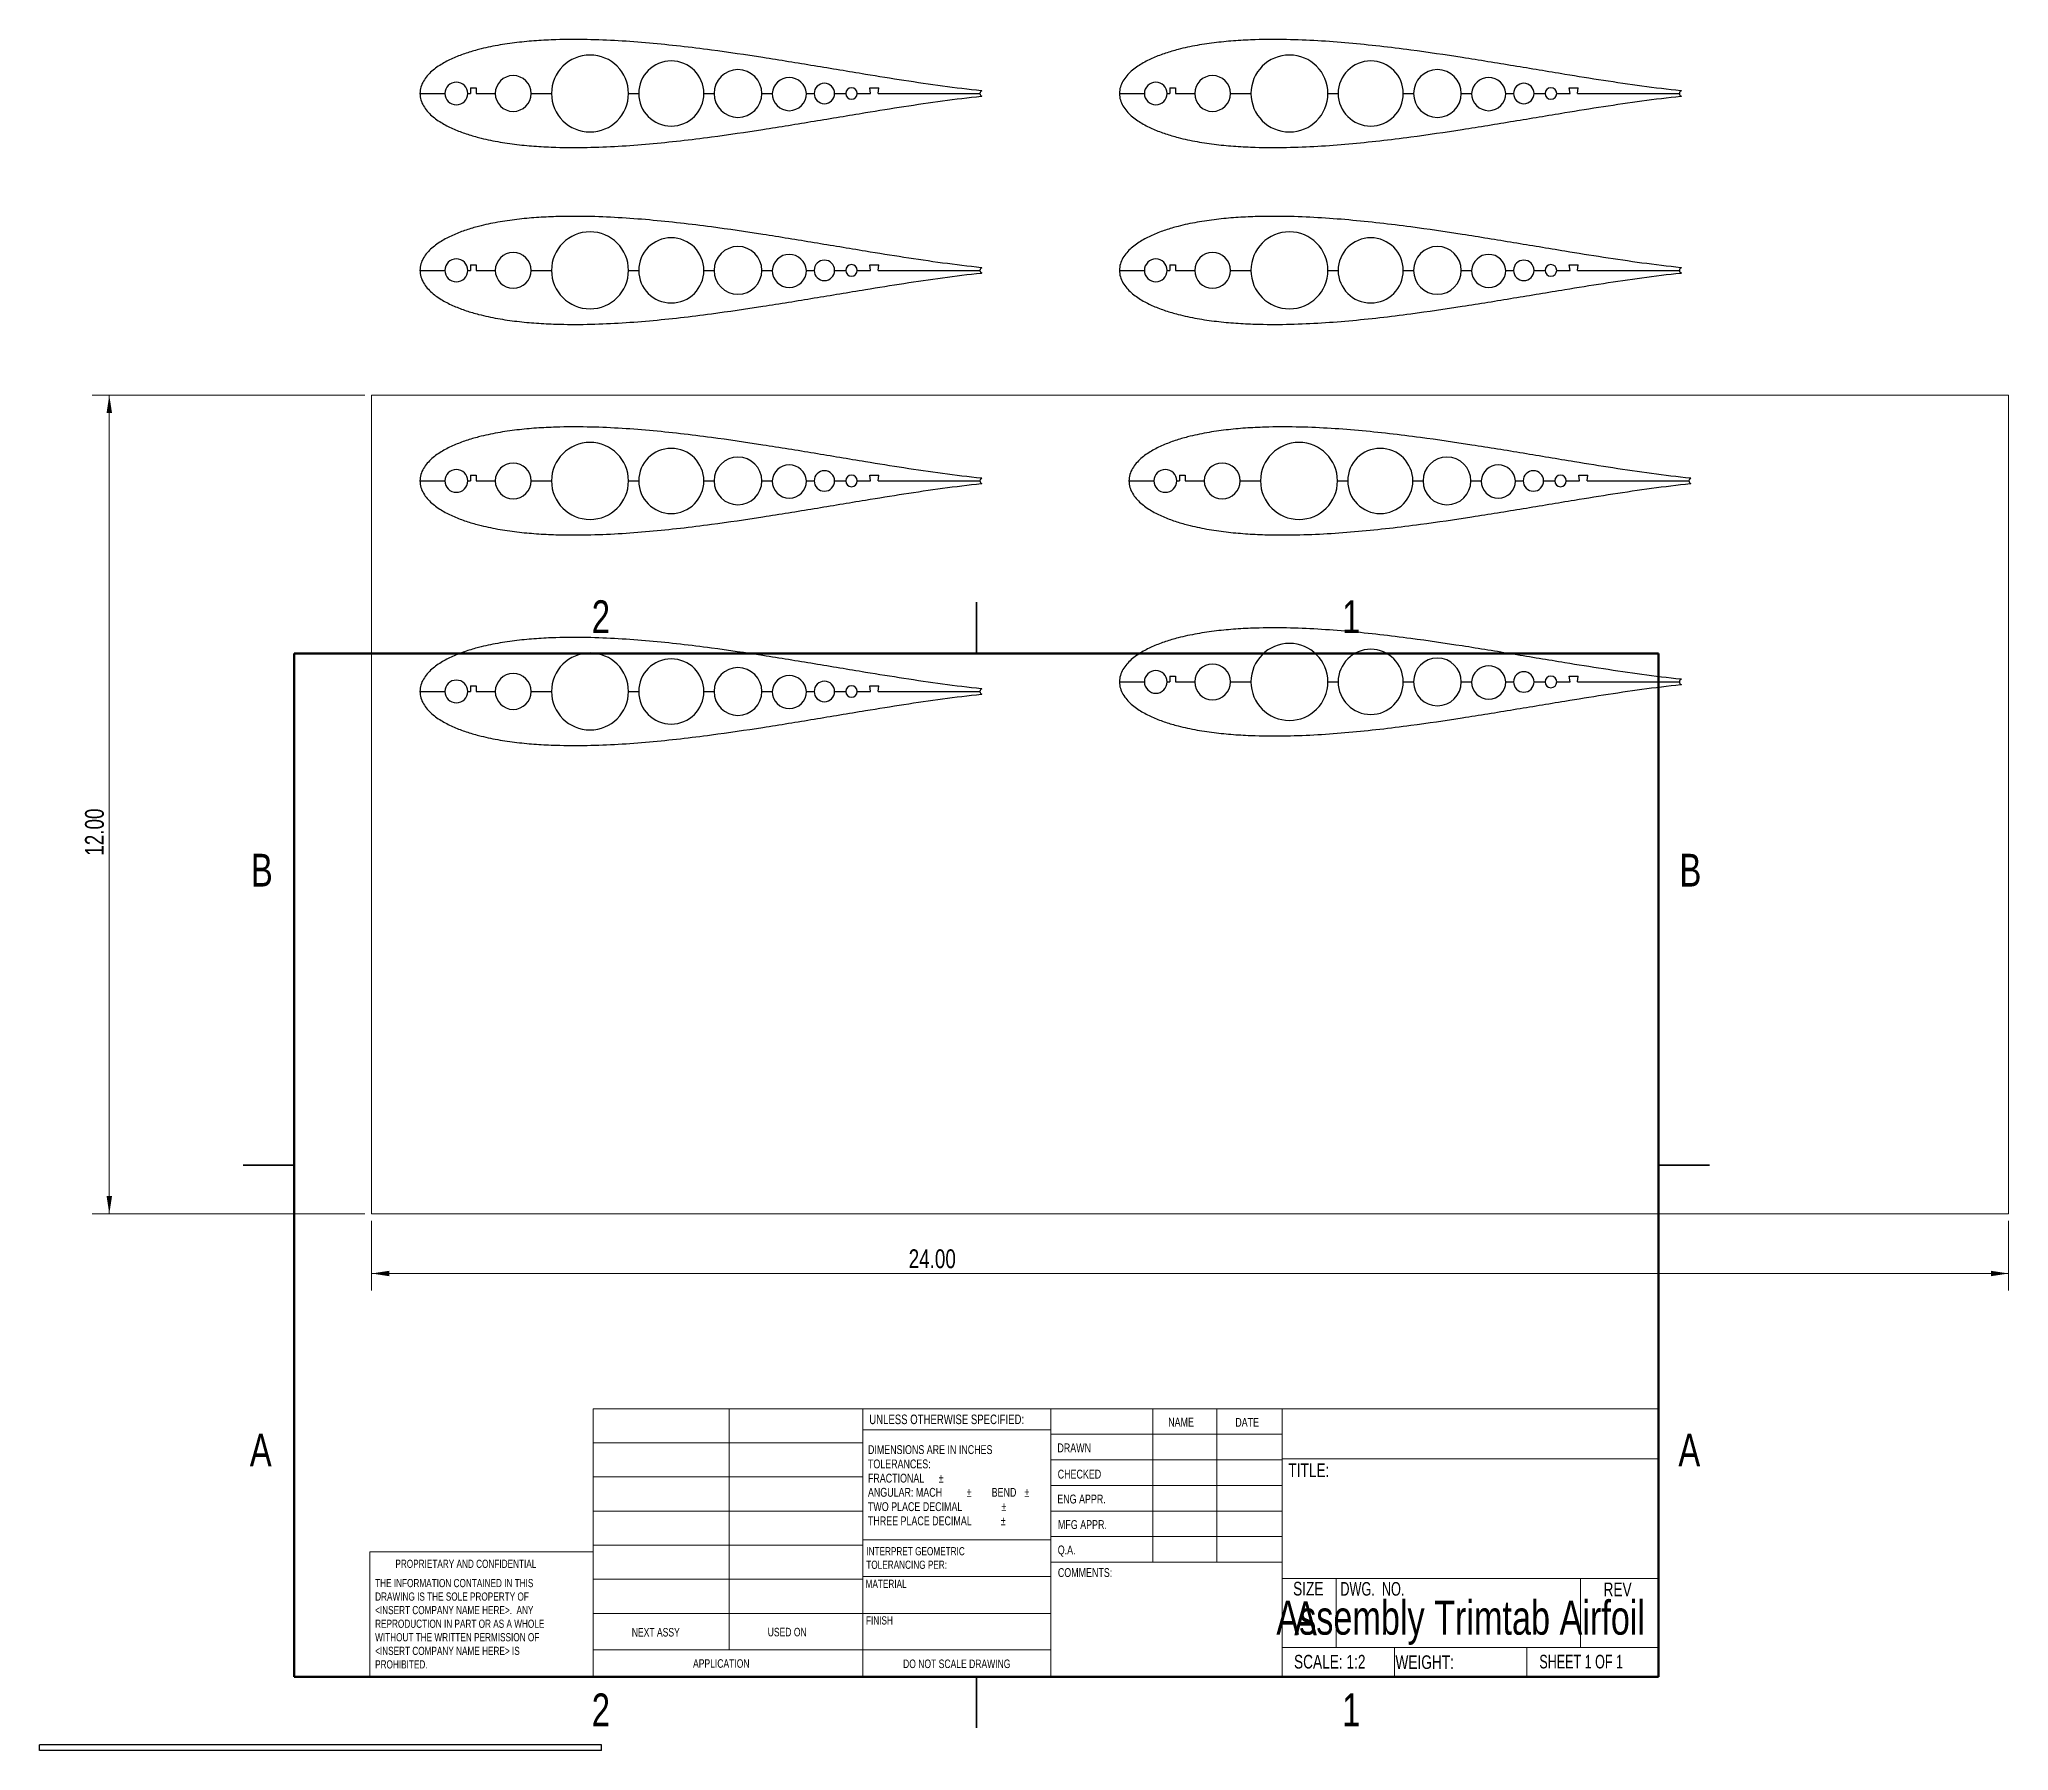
# Model space of a CAD drawing. Header units: inches. Extents: x -1.4 to 13.1, y 0 to 12.5.
import ezdxf

# ---------------------------------------------------------------- set-up
doc = ezdxf.new("R2010")
doc.units = ezdxf.units.IN
doc.header["$MEASUREMENT"] = 0
doc.styles.add('SLDTEXTSTYLE0', font='TXT', dxfattribs={"width": 0.75})
doc.styles.add('SLDTEXTSTYLE1', font='TXT', dxfattribs={"width": 0.6875})
doc.styles.add('SLDTEXTSTYLE2', font='TXT', dxfattribs={"width": 0.694444})
doc.dimstyles.new('SLDDIMSTYLE0', dxfattribs={"dimtxt": 0.137795, "dimasz": 0.13, "dimexe": 0, "dimexo": 0.0625, "dimgap": 0.034449, "dimtad": 1, "dimlfac": 2, "dimrnd": 1e-09, "dimzin": 4, "dimdsep": 46, "dimtxsty": 'SLDTEXTSTYLE0', "dimsah": 1, "dimcen": 0.09, "dimadec": 0, "dimazin": 1, "dimtfac": 1, "dimtofl": 0, "dimtmove": 0, "dimatfit": 3, "dimfxl": 1, "dimfrac": 2, "dimtolj": 1, "dimtzin": 12, "dimarcsym": 0})

# ---------------------------------------------------------------- blocks, each defined once
blk = doc.blocks.new('_D')
at = {"color": 7, "linetype": 'Continuous', "lineweight": 18}
for p, q in [((1.067, 3.842), (1.067, 3.33)), ((13.067, 3.842), (13.067, 3.33)), ((1.067, 3.455), (13.067, 3.455))]:
    blk.add_line(p, q, dxfattribs=at)
for points in [[(1.067, 3.455), (1.197, 3.435), (1.197, 3.475)], [(13.067, 3.455), (12.937, 3.475), (12.937, 3.435)]]:
    blk.add_solid(points, dxfattribs=at)
at = {"color": 7, "linetype": 'Continuous', "lineweight": 18, "insert": (5.004, 3.632), "char_height": 0.1378, "attachment_point": 1, "style": 'SLDTEXTSTYLE0'}
blk.add_mtext('24.00', dxfattribs=at)
blk = doc.blocks.new('_D_1')
at = {"color": 7, "linetype": 'Continuous', "lineweight": 18}
for p, q in [((1.017, 9.892), (-0.981, 9.892)), ((-0.856, 9.892), (-0.856, 3.892)), ((1.017, 3.892), (-0.981, 3.892))]:
    blk.add_line(p, q, dxfattribs=at)
for points in [[(-0.856, 9.892), (-0.876, 9.762), (-0.836, 9.762)], [(-0.856, 3.892), (-0.836, 4.022), (-0.876, 4.022)]]:
    blk.add_solid(points, dxfattribs=at)
at = {"color": 7, "linetype": 'Continuous', "lineweight": 18, "insert": (-1.034, 6.517), "char_height": 0.1378, "attachment_point": 1, "rotation": 90, "style": 'SLDTEXTSTYLE0'}
blk.add_mtext('12.00', dxfattribs=at)
blk = doc.blocks.new('SW_NOTE_0')
at = {"color": 0, "linetype": 'Continuous', "lineweight": 0, "char_height": 0.06, "attachment_point": 1, "style": 'SLDTEXTSTYLE0'}
for s, insert in [('INTERPRET GEOMETRIC', (0, 0.077)), ('TOLERANCING PER:', (0, -0.022))]:
    blk.add_mtext(s, dxfattribs=dict(at, insert=insert))
blk = doc.blocks.new('SW_NOTE_1')
at = {"color": 0, "linetype": 'Continuous', "lineweight": 0, "char_height": 0.065, "attachment_point": 1, "style": 'SLDTEXTSTYLE0'}
for s, insert in [('DIMENSIONS ARE IN INCHES', (0, 0.084)), ('TOLERANCES:', (0, -0.021)), ('FRACTIONAL', (0, -0.125)), ('%%p', (0.518, -0.125)), ('ANGULAR: MACH', (0, -0.229)), ('%%p', (0.723, -0.229)), ('BEND', (0.907, -0.229)), ('%%p', (1.148, -0.229)), ('TWO PLACE DECIMAL', (0, -0.334)), ('%%p', (0.979, -0.334)), ('THREE PLACE DECIMAL', (0, -0.438)), ('%%p', (0.974, -0.438))]:
    blk.add_mtext(s, dxfattribs=dict(at, insert=insert))
blk = doc.blocks.new('SW_NOTE_2')
at = {"color": 0, "linetype": 'Continuous', "lineweight": 0, "char_height": 0.06, "attachment_point": 1, "style": 'SLDTEXTSTYLE0'}
for s, insert in [('THE INFORMATION CONTAINED IN THIS', (0, 0.077)), ('<INSERT COMPANY NAME HERE>.  ANY', (0, -0.121)), ('DRAWING IS THE SOLE PROPERTY OF', (0, -0.022)), ('REPRODUCTION IN PART OR AS A WHOLE', (0, -0.221)), ('WITHOUT THE WRITTEN PERMISSION OF', (0, -0.32)), ('<INSERT COMPANY NAME HERE> IS', (0, -0.42)), ('PROHIBITED.', (0, -0.519))]:
    blk.add_mtext(s, dxfattribs=dict(at, insert=insert))

msp = doc.modelspace()

# ---------------------------------------------------------------- linework, layer by layer
at = {"color": 7, "linetype": 'Continuous', "lineweight": 25}
for p, q in [((1.7922, 12.1449), (1.7922, 12.1032)), ((1.7922, 12.1449), (1.8338, 12.1449)), ((1.8338, 12.1449), (1.8338, 12.1032)), ((4.725, 12.1032), (4.7188, 12.1449)), ((4.7188, 12.1449), (4.7854, 12.1449)), ((4.7792, 12.1032), (4.7854, 12.1449)), ((6.9195, 12.1449), (6.9195, 12.1032)), ((6.9195, 12.1449), (6.9612, 12.1449)), ((6.9612, 12.1449), (6.9612, 12.1032)), ((9.8524, 12.1032), (9.8461, 12.1449)), ((9.8461, 12.1449), (9.9128, 12.1449)), ((9.9065, 12.1032), (9.9128, 12.1449)), ((1.4213, 12.1032), (1.6047, 12.1032)), ((1.7713, 12.1032), (1.7922, 12.1032)), ((1.8338, 12.1032), (1.9734, 12.1032)), ((2.2359, 12.1032), (2.3859, 12.1032)), ((2.95, 12.1032), (3.025, 12.1032)), ((3.5027, 12.1032), (3.5777, 12.1032)), ((3.9278, 12.1032), (4.0028, 12.1032)), ((3.9278, 12.1032), (4.0031, 12.1032)), ((4.2541, 12.1032), (4.3111, 12.1032)), ((4.2544, 12.1032), (4.3111, 12.1032)), ((4.4611, 12.1032), (4.5421, 12.1032)), ((4.6271, 12.1032), (4.725, 12.1032)), ((4.7792, 12.1032), (5.5268, 12.1032)), ((6.5487, 12.1032), (6.732, 12.1032)), ((6.8987, 12.1032), (6.9195, 12.1032)), ((6.9612, 12.1032), (7.1008, 12.1032)), ((7.3633, 12.1032), (7.5133, 12.1032)), ((8.0774, 12.1032), (8.1524, 12.1032)), ((8.6301, 12.1032), (8.7051, 12.1032)), ((9.0551, 12.1032), (9.1301, 12.1032)), ((9.0551, 12.1032), (9.1304, 12.1032)), ((9.3815, 12.1032), (9.4384, 12.1032)), ((9.3818, 12.1032), (9.4384, 12.1032)), ((9.5884, 12.1032), (9.6695, 12.1032)), ((9.7545, 12.1032), (9.8524, 12.1032)), ((9.9065, 12.1032), (10.6542, 12.1032)), ((1.7922, 10.8486), (1.7922, 10.807)), ((1.7922, 10.8486), (1.8338, 10.8486)), ((1.8338, 10.8486), (1.8338, 10.807)), ((4.725, 10.807), (4.7188, 10.8486)), ((4.7188, 10.8486), (4.7854, 10.8486)), ((4.7792, 10.807), (4.7854, 10.8486)), ((6.9195, 10.8486), (6.9195, 10.807)), ((6.9195, 10.8486), (6.9612, 10.8486)), ((6.9612, 10.8486), (6.9612, 10.807)), ((9.8524, 10.807), (9.8461, 10.8486)), ((9.8461, 10.8486), (9.9128, 10.8486)), ((9.9065, 10.807), (9.9128, 10.8486)), ((1.4213, 10.807), (1.6047, 10.807)), ((1.7713, 10.807), (1.7922, 10.807)), ((1.8338, 10.807), (1.9734, 10.807)), ((2.2359, 10.807), (2.3859, 10.807)), ((2.95, 10.807), (3.025, 10.807)), ((3.5027, 10.807), (3.5777, 10.807)), ((3.9278, 10.807), (4.0028, 10.807)), ((3.9278, 10.807), (4.0031, 10.807)), ((4.2541, 10.807), (4.3111, 10.807)), ((4.2544, 10.807), (4.3111, 10.807)), ((4.4611, 10.807), (4.5421, 10.807)), ((4.6271, 10.807), (4.725, 10.807)), ((4.7792, 10.807), (5.5268, 10.807)), ((6.5487, 10.807), (6.732, 10.807)), ((6.8987, 10.807), (6.9195, 10.807)), ((6.9612, 10.807), (7.1008, 10.807)), ((7.3633, 10.807), (7.5133, 10.807)), ((8.0774, 10.807), (8.1524, 10.807)), ((8.6301, 10.807), (8.7051, 10.807)), ((9.0551, 10.807), (9.1301, 10.807)), ((9.0551, 10.807), (9.1304, 10.807)), ((9.3815, 10.807), (9.4384, 10.807)), ((9.3818, 10.807), (9.4384, 10.807)), ((9.5884, 10.807), (9.6695, 10.807)), ((9.7545, 10.807), (9.8524, 10.807)), ((9.9065, 10.807), (10.6542, 10.807)), ((1.4213, 9.2638), (1.6047, 9.2638)), ((1.7713, 9.2638), (1.7922, 9.2638)), ((1.7922, 9.3055), (1.7922, 9.2638)), ((1.7922, 9.3055), (1.8338, 9.3055)), ((1.8338, 9.3055), (1.8338, 9.2638)), ((1.8338, 9.2638), (1.9734, 9.2638)), ((2.2359, 9.2638), (2.3859, 9.2638)), ((2.95, 9.2638), (3.025, 9.2638)), ((3.5027, 9.2638), (3.5777, 9.2638)), ((3.9278, 9.2638), (4.0028, 9.2638)), ((3.9278, 9.2638), (4.0031, 9.2638)), ((4.2541, 9.2638), (4.3111, 9.2638)), ((4.2544, 9.2638), (4.3111, 9.2638)), ((4.4611, 9.2638), (4.5421, 9.2638)), ((4.6271, 9.2638), (4.725, 9.2638)), ((4.725, 9.2638), (4.7188, 9.3055)), ((4.7188, 9.3055), (4.7854, 9.3055)), ((4.7792, 9.2638), (4.7854, 9.3055)), ((4.7792, 9.2638), (5.5268, 9.2638)), ((6.6188, 9.2638), (6.8022, 9.2638)), ((6.9688, 9.2638), (6.9897, 9.2638)), ((6.9897, 9.3055), (6.9897, 9.2638)), ((6.9897, 9.3055), (7.0313, 9.3055)), ((7.0313, 9.3055), (7.0313, 9.2638)), ((7.0313, 9.2638), (7.1709, 9.2638)), ((7.4334, 9.2638), (7.5834, 9.2638)), ((8.1475, 9.2638), (8.2225, 9.2638)), ((8.7002, 9.2638), (8.7752, 9.2638)), ((9.1253, 9.2638), (9.2003, 9.2638)), ((9.1253, 9.2638), (9.2006, 9.2638)), ((9.4516, 9.2638), (9.5086, 9.2638)), ((9.4519, 9.2638), (9.5086, 9.2638)), ((9.6586, 9.2638), (9.7396, 9.2638)), ((9.8246, 9.2638), (9.9225, 9.2638)), ((9.9225, 9.2638), (9.9163, 9.3055)), ((9.9163, 9.3055), (9.9829, 9.3055)), ((9.9767, 9.2638), (9.9829, 9.3055)), ((9.9767, 9.2638), (10.7243, 9.2638)), ((5.5, 8.375), (5.5, 8)), ((5.5, 8), (5.5, 8.375)), ((6.9195, 7.8325), (6.9195, 7.7908)), ((6.9195, 7.8325), (6.9612, 7.8325)), ((6.9612, 7.8325), (6.9612, 7.7908)), ((9.8524, 7.7908), (9.8461, 7.8325)), ((9.8461, 7.8325), (9.9128, 7.8325)), ((9.9065, 7.7908), (9.9128, 7.8325)), ((1.4213, 7.7207), (1.6047, 7.7207)), ((1.7713, 7.7207), (1.7922, 7.7207)), ((1.7922, 7.7624), (1.7922, 7.7207)), ((1.7922, 7.7624), (1.8338, 7.7624)), ((1.8338, 7.7624), (1.8338, 7.7207)), ((1.8338, 7.7207), (1.9734, 7.7207)), ((2.2359, 7.7207), (2.3859, 7.7207)), ((2.95, 7.7207), (3.025, 7.7207)), ((3.5027, 7.7207), (3.5777, 7.7207)), ((3.9278, 7.7207), (4.0028, 7.7207)), ((3.9278, 7.7207), (4.0031, 7.7207)), ((4.2541, 7.7207), (4.3111, 7.7207)), ((4.2544, 7.7207), (4.3111, 7.7207)), ((4.4611, 7.7207), (4.5421, 7.7207)), ((4.6271, 7.7207), (4.725, 7.7207)), ((4.725, 7.7207), (4.7188, 7.7624)), ((4.7188, 7.7624), (4.7854, 7.7624)), ((4.7792, 7.7207), (4.7854, 7.7624)), ((4.7792, 7.7207), (5.5268, 7.7207)), ((6.5487, 7.7908), (6.732, 7.7908)), ((6.8987, 7.7908), (6.9195, 7.7908)), ((6.9612, 7.7908), (7.1008, 7.7908)), ((7.3633, 7.7908), (7.5133, 7.7908)), ((8.0774, 7.7908), (8.1524, 7.7908)), ((8.6301, 7.7908), (8.7051, 7.7908)), ((9.0551, 7.7908), (9.1301, 7.7908)), ((9.0551, 7.7908), (9.1304, 7.7908)), ((9.3815, 7.7908), (9.4384, 7.7908)), ((9.3818, 7.7908), (9.4384, 7.7908)), ((9.5884, 7.7908), (9.6695, 7.7908)), ((9.7545, 7.7908), (9.8524, 7.7908)), ((9.9065, 7.7908), (10.6542, 7.7908)), ((0.125, 4.25), (0.5, 4.25)), ((0.5, 4.25), (0.125, 4.25)), ((10.875, 4.25), (10.5, 4.25)), ((10.5, 4.25), (10.875, 4.25)), ((5.5, 0.125), (5.5, 0.5)), ((5.5, 0.5), (5.5, 0.125)), ((-1.3685, -0.0417), (-1.3685, 0)), ((-1.3685, -0.0417), (-1.3685, 0)), ((2.7516, -0.0417), (2.7516, 0)), ((2.7516, -0.0417), (2.7516, 0))]:
    msp.add_line(p, q, dxfattribs=at)
at = {"color": 7, "linetype": 'Continuous', "lineweight": 18}
for p, q in [((1.0673, 9.8917), (13.0673, 9.8917)), ((1.0673, 9.8917), (1.0673, 3.8917)), ((13.0673, 9.8917), (13.0673, 3.8917)), ((1.0673, 3.8917), (13.0673, 3.8917)), ((2.6911, 2.4643), (10.5, 2.4643)), ((2.6911, 0.5), (2.6911, 2.4643)), ((3.6891, 2.4643), (3.6891, 0.6963)), ((4.6683, 0.5), (4.6683, 2.4643)), ((6.0452, 2.4643), (6.0452, 0.5)), ((6.7937, 2.4643), (6.7937, 1.3393)), ((7.2622, 2.4643), (7.2622, 1.3393)), ((7.7413, 2.4643), (7.7413, 0.5)), ((6.0452, 2.31), (4.6683, 2.31)), ((2.6911, 2.2143), (4.6683, 2.2143)), ((6.0452, 2.2768), (7.7413, 2.2768)), ((6.0452, 2.0893), (7.7413, 2.0893)), ((7.7413, 2.0972), (10.5, 2.0972)), ((2.6911, 1.9643), (4.6683, 1.9643)), ((6.0452, 1.9018), (7.7413, 1.9018)), ((2.6911, 1.7143), (4.6683, 1.7143)), ((7.7413, 1.7143), (6.0452, 1.7143)), ((2.6911, 1.4643), (4.6683, 1.4643)), ((4.6683, 1.5037), (6.0497, 1.5037)), ((7.7413, 1.5268), (6.0452, 1.5268)), ((1.0539, 0.5), (1.0539, 1.4143)), ((2.6911, 1.4143), (1.0539, 1.4143)), ((7.7413, 1.3393), (6.0497, 1.3393)), ((2.6911, 1.2143), (4.6683, 1.2143)), ((4.6683, 1.2337), (6.0497, 1.2337)), ((7.7413, 1.2199), (10.5, 1.2199)), ((8.1368, 1.2199), (8.1368, 0.7129)), ((9.9281, 1.2199), (9.9281, 0.7129)), ((2.6911, 0.9643), (4.6683, 0.9643)), ((4.6683, 0.9637), (6.0452, 0.9637)), ((2.6911, 0.6963), (6.0452, 0.6963)), ((7.7413, 0.7129), (10.5, 0.7129)), ((8.5644, 0.7129), (8.5644, 0.5)), ((9.5363, 0.7129), (9.5363, 0.5))]:
    msp.add_line(p, q, dxfattribs=at)
at = {"color": 7, "linetype": 'Continuous', "lineweight": 50}
for p, q in [((0.5, 0.5), (0.5, 8)), ((0.5, 8), (10.5, 8)), ((10.5, 8), (10.5, 0.5)), ((10.5, 0.5), (0.5, 0.5))]:
    msp.add_line(p, q, dxfattribs=at)
at = {"color": 7, "linetype": 'Continuous', "lineweight": 25}
for centre, radius, start, end in [((2.668, 12.1032), 0.2821, 0, 180), ((3.2639, 12.1032), 0.2388, 0, 180), ((3.7527, 12.1032), 0.175, 0, 180), ((7.7953, 12.1032), 0.2821, 0, 180), ((8.3912, 12.1032), 0.2388, 0, 180), ((8.8801, 12.1032), 0.175, 0, 180), ((1.688, 12.1032), 0.0833, 0, 180), ((2.1047, 12.1032), 0.1312, 0, 180), ((4.1286, 12.0941), 0.1258, 4.1256, 175.8744), ((4.3861, 12.1032), 0.075, 0, 180), ((4.5846, 12.1032), 0.0425, 360, 180), ((6.8154, 12.1032), 0.0833, 0, 180), ((7.232, 12.1032), 0.1312, 0, 180), ((9.256, 12.0941), 0.1258, 4.1256, 175.8744), ((9.5134, 12.1032), 0.075, 0, 180), ((9.712, 12.1032), 0.0425, 360, 180), ((1.688, 12.1032), 0.0833, 180, 0), ((2.1047, 12.1032), 0.1312, 180, 0), ((2.668, 12.1032), 0.2821, 180, 0), ((3.2639, 12.1032), 0.2388, 180, 0), ((3.7527, 12.1032), 0.175, 180, 0), ((4.1286, 12.1032), 0.1258, 180, 0), ((4.3861, 12.1032), 0.075, 180, 0), ((4.5846, 12.1032), 0.0425, 180, 0), ((5.5468, 12.1032), 0.02, 105.68546, 180), ((5.5468, 12.1032), 0.02, 180, 254.31454), ((6.8154, 12.1032), 0.0833, 180, 0), ((7.232, 12.1032), 0.1312, 180, 0), ((7.7953, 12.1032), 0.2821, 180, 0), ((8.3912, 12.1032), 0.2388, 180, 0), ((8.8801, 12.1032), 0.175, 180, 0), ((9.256, 12.1032), 0.1258, 180, 0), ((9.5134, 12.1032), 0.075, 180, 0), ((9.712, 12.1032), 0.0425, 180, 0), ((10.6742, 12.1032), 0.02, 105.68546, 180), ((10.6742, 12.1032), 0.02, 180, 254.31454), ((2.668, 10.807), 0.2821, 0, 180), ((3.2639, 10.807), 0.2388, 0, 180), ((3.7527, 10.807), 0.175, 0, 180), ((7.7953, 10.807), 0.2821, 0, 180), ((8.3912, 10.807), 0.2388, 0, 180), ((8.8801, 10.807), 0.175, 0, 180), ((1.688, 10.807), 0.0833, 0, 180), ((2.1047, 10.807), 0.1312, 0, 180), ((4.1286, 10.7979), 0.1258, 4.1256, 175.8744), ((4.3861, 10.807), 0.075, 0, 180), ((4.5846, 10.807), 0.0425, 360, 180), ((6.8154, 10.807), 0.0833, 0, 180), ((7.232, 10.807), 0.1312, 0, 180), ((9.256, 10.7979), 0.1258, 4.1256, 175.8744), ((9.5134, 10.807), 0.075, 0, 180), ((9.712, 10.807), 0.0425, 360, 180), ((1.688, 10.807), 0.0833, 180, 0), ((2.1047, 10.807), 0.1312, 180, 0), ((2.668, 10.807), 0.2821, 180, 0), ((3.2639, 10.807), 0.2388, 180, 0), ((3.7527, 10.807), 0.175, 180, 0), ((4.1286, 10.807), 0.1258, 180, 0), ((4.3861, 10.807), 0.075, 180, 0), ((4.5846, 10.807), 0.0425, 180, 0), ((5.5468, 10.807), 0.02, 105.68546, 180), ((5.5468, 10.807), 0.02, 180, 254.31454), ((6.8154, 10.807), 0.0833, 180, 0), ((7.232, 10.807), 0.1312, 180, 0), ((7.7953, 10.807), 0.2821, 180, 0), ((8.3912, 10.807), 0.2388, 180, 0), ((8.8801, 10.807), 0.175, 180, 0), ((9.256, 10.807), 0.1258, 180, 0), ((9.5134, 10.807), 0.075, 180, 0), ((9.712, 10.807), 0.0425, 180, 0), ((10.6742, 10.807), 0.02, 105.68546, 180), ((10.6742, 10.807), 0.02, 180, 254.31454), ((2.668, 9.2638), 0.2821, 0, 180), ((7.8655, 9.2638), 0.2821, 0, 180), ((2.1047, 9.2638), 0.1312, 0, 180), ((3.2639, 9.2638), 0.2388, 0, 180), ((3.7527, 9.2638), 0.175, 0, 180), ((7.3022, 9.2638), 0.1312, 0, 180), ((8.4614, 9.2638), 0.2388, 0, 180), ((8.9502, 9.2638), 0.175, 0, 180), ((1.688, 9.2638), 0.0833, 0, 180), ((1.688, 9.2638), 0.0833, 180, 0), ((2.1047, 9.2638), 0.1312, 180, 0), ((2.668, 9.2638), 0.2821, 180, 0), ((3.2639, 9.2638), 0.2388, 180, 0), ((3.7527, 9.2638), 0.175, 180, 0), ((4.1286, 9.2638), 0.1258, 180, 0), ((4.1286, 9.2548), 0.1258, 4.1256, 175.8744), ((4.3861, 9.2638), 0.075, 0, 180), ((4.3861, 9.2638), 0.075, 180, 0), ((4.5846, 9.2638), 0.0425, 360, 180), ((4.5846, 9.2638), 0.0425, 180, 0), ((5.5468, 9.2638), 0.02, 105.68546, 180), ((5.5468, 9.2638), 0.02, 180, 254.31454), ((6.8855, 9.2638), 0.0833, 0, 180), ((6.8855, 9.2638), 0.0833, 180, 0), ((7.3022, 9.2638), 0.1312, 180, 0), ((7.8655, 9.2638), 0.2821, 180, 0), ((8.4614, 9.2638), 0.2388, 180, 0), ((8.9502, 9.2638), 0.175, 180, 0), ((9.3261, 9.2638), 0.1258, 180, 0), ((9.3261, 9.2548), 0.1258, 4.1256, 175.8744), ((9.5836, 9.2638), 0.075, 0, 180), ((9.5836, 9.2638), 0.075, 180, 0), ((9.7821, 9.2638), 0.0425, 360, 180), ((9.7821, 9.2638), 0.0425, 180, 0), ((10.7443, 9.2638), 0.02, 105.68546, 180), ((10.7443, 9.2638), 0.02, 180, 254.31454), ((2.668, 7.7207), 0.2821, 0, 180), ((3.2639, 7.7207), 0.2388, 0, 180), ((7.7953, 7.7908), 0.2821, 0, 180), ((8.3912, 7.7908), 0.2388, 0, 180), ((8.8801, 7.7908), 0.175, 0, 180), ((1.688, 7.7207), 0.0833, 0, 180), ((2.1047, 7.7207), 0.1312, 0, 180), ((3.7527, 7.7207), 0.175, 0, 180), ((4.1286, 7.7117), 0.1258, 4.1256, 175.8744), ((4.3861, 7.7207), 0.075, 0, 180), ((6.8154, 7.7908), 0.0833, 0, 180), ((7.232, 7.7908), 0.1312, 0, 180), ((9.256, 7.7818), 0.1258, 4.1256, 175.8744), ((9.5134, 7.7908), 0.075, 0, 180), ((9.712, 7.7908), 0.0425, 360, 180), ((10.6742, 7.7908), 0.02, 105.68546, 180), ((1.688, 7.7207), 0.0833, 180, 0), ((2.1047, 7.7207), 0.1312, 180, 0), ((2.668, 7.7207), 0.2821, 180, 0), ((3.2639, 7.7207), 0.2388, 180, 0), ((3.7527, 7.7207), 0.175, 180, 0), ((4.1286, 7.7207), 0.1258, 180, 0), ((4.3861, 7.7207), 0.075, 180, 0), ((4.5846, 7.7207), 0.0425, 360, 180), ((4.5846, 7.7207), 0.0425, 180, 0), ((5.5468, 7.7207), 0.02, 105.68546, 180), ((5.5468, 7.7207), 0.02, 180, 254.31454), ((6.8154, 7.7908), 0.0833, 180, 0), ((7.232, 7.7908), 0.1312, 180, 0), ((7.7953, 7.7908), 0.2821, 180, 0), ((8.3912, 7.7908), 0.2388, 180, 0), ((8.8801, 7.7908), 0.175, 180, 0), ((9.256, 7.7908), 0.1258, 180, 0), ((9.5134, 7.7908), 0.075, 180, 0), ((9.712, 7.7908), 0.0425, 180, 0), ((10.6742, 7.7908), 0.02, 180, 254.31454)]:
    msp.add_arc(centre, radius, start, end, dxfattribs=at)
for points, knots in [([(5.5414, 12.1225), (5.5397, 12.1226), (5.4431, 12.1324), (5.2522, 12.156), (4.9694, 12.1977), (4.6558, 12.2482), (4.3112, 12.306), (3.9349, 12.3673), (3.6081, 12.4155), (3.3307, 12.4501), (3.1032, 12.4735), (2.8751, 12.4907), (2.6465, 12.5), (2.4463, 12.4994), (2.2749, 12.491), (2.1326, 12.4779), (1.991, 12.4575), (1.8666, 12.431), (1.7598, 12.3998), (1.6705, 12.3662), (1.5992, 12.3308), (1.5457, 12.2965), (1.508, 12.2671), (1.4741, 12.2334), (1.446, 12.1948), (1.4255, 12.1509), (1.4227, 12.1191), (1.4213, 12.1032)], [0, 0, 0, 0, 0.0012201, 0.0678078, 0.1343953, 0.2009834, 0.2897679, 0.378552, 0.467335, 0.5206052, 0.5738752, 0.6271446, 0.6804131, 0.7336802, 0.766974, 0.8002673, 0.8335596, 0.8668501, 0.8890464, 0.9112417, 0.9334335, 0.9445359, 0.9556378, 0.96674, 0.9778397, 0.9889291, 1, 1, 1, 1]), ([(10.6688, 12.1225), (10.667, 12.1226), (10.5705, 12.1324), (10.3796, 12.156), (10.0967, 12.1977), (9.7831, 12.2482), (9.4385, 12.306), (9.0623, 12.3673), (8.7354, 12.4155), (8.458, 12.4501), (8.2305, 12.4735), (8.0024, 12.4907), (7.7739, 12.5), (7.5737, 12.4994), (7.4023, 12.491), (7.2599, 12.4779), (7.1184, 12.4575), (6.994, 12.431), (6.8872, 12.3998), (6.7979, 12.3662), (6.7265, 12.3308), (6.673, 12.2965), (6.6354, 12.2671), (6.6014, 12.2334), (6.5733, 12.1948), (6.5529, 12.1509), (6.5501, 12.1191), (6.5487, 12.1032)], [0, 0, 0, 0, 0.0012201, 0.0678078, 0.1343953, 0.2009834, 0.2897679, 0.378552, 0.467335, 0.5206052, 0.5738752, 0.6271446, 0.6804131, 0.7336802, 0.766974, 0.8002673, 0.8335596, 0.8668501, 0.8890464, 0.9112417, 0.9334335, 0.9445359, 0.9556378, 0.96674, 0.9778397, 0.9889291, 1, 1, 1, 1]), ([(1.4213, 12.1032), (1.4227, 12.0873), (1.4255, 12.0555), (1.446, 12.0116), (1.4741, 11.973), (1.508, 11.9393), (1.5457, 11.9099), (1.5992, 11.8756), (1.6705, 11.8402), (1.7598, 11.8066), (1.8666, 11.7754), (1.991, 11.7489), (2.1326, 11.7284), (2.2749, 11.7154), (2.4463, 11.707), (2.6465, 11.7064), (2.8751, 11.7157), (3.1032, 11.7329), (3.3307, 11.7563), (3.6081, 11.7909), (3.9349, 11.8391), (4.3112, 11.9004), (4.6558, 11.9582), (4.9694, 12.0087), (5.2522, 12.0504), (5.4431, 12.074), (5.5397, 12.0838), (5.5414, 12.0839)], [0, 0, 0, 0, 0.0110709, 0.0221603, 0.03326, 0.0443622, 0.0554641, 0.0665665, 0.0887583, 0.1109536, 0.1331499, 0.1664404, 0.1997327, 0.233026, 0.2663198, 0.3195869, 0.3728554, 0.4261248, 0.4793948, 0.532665, 0.621448, 0.7102321, 0.7990166, 0.8656047, 0.9321922, 0.9987799, 1, 1, 1, 1]), ([(6.5487, 12.1032), (6.5501, 12.0873), (6.5529, 12.0555), (6.5733, 12.0116), (6.6014, 11.973), (6.6354, 11.9393), (6.673, 11.9099), (6.7265, 11.8756), (6.7979, 11.8402), (6.8872, 11.8066), (6.994, 11.7754), (7.1184, 11.7489), (7.2599, 11.7284), (7.4023, 11.7154), (7.5737, 11.707), (7.7739, 11.7064), (8.0024, 11.7157), (8.2305, 11.7329), (8.458, 11.7563), (8.7354, 11.7909), (9.0623, 11.8391), (9.4385, 11.9004), (9.7831, 11.9582), (10.0967, 12.0087), (10.3796, 12.0504), (10.5705, 12.074), (10.667, 12.0838), (10.6688, 12.0839)], [0, 0, 0, 0, 0.0110709, 0.0221603, 0.03326, 0.0443622, 0.0554641, 0.0665665, 0.0887583, 0.1109536, 0.1331499, 0.1664404, 0.1997327, 0.233026, 0.2663198, 0.3195869, 0.3728554, 0.4261248, 0.4793948, 0.532665, 0.621448, 0.7102321, 0.7990166, 0.8656047, 0.9321922, 0.9987799, 1, 1, 1, 1]), ([(5.5414, 10.8262), (5.5397, 10.8264), (5.4431, 10.8362), (5.2522, 10.8597), (4.9694, 10.9014), (4.6558, 10.952), (4.3112, 11.0097), (3.9349, 11.0711), (3.6081, 11.1192), (3.3307, 11.1538), (3.1032, 11.1772), (2.8751, 11.1944), (2.6465, 11.2037), (2.4463, 11.2032), (2.2749, 11.1948), (2.1326, 11.1817), (1.991, 11.1612), (1.8666, 11.1347), (1.7598, 11.1036), (1.6705, 11.07), (1.5992, 11.0346), (1.5457, 11.0002), (1.508, 10.9708), (1.4741, 10.9372), (1.446, 10.8985), (1.4255, 10.8547), (1.4227, 10.8228), (1.4213, 10.807)], [0, 0, 0, 0, 0.0012201, 0.0678078, 0.1343953, 0.2009834, 0.2897679, 0.378552, 0.467335, 0.5206052, 0.5738752, 0.6271446, 0.6804131, 0.7336802, 0.766974, 0.8002673, 0.8335596, 0.8668501, 0.8890464, 0.9112417, 0.9334335, 0.9445359, 0.9556378, 0.96674, 0.9778397, 0.9889291, 1, 1, 1, 1]), ([(10.6688, 10.8262), (10.667, 10.8264), (10.5705, 10.8362), (10.3796, 10.8597), (10.0967, 10.9014), (9.7831, 10.952), (9.4385, 11.0097), (9.0623, 11.0711), (8.7354, 11.1192), (8.458, 11.1538), (8.2305, 11.1772), (8.0024, 11.1944), (7.7739, 11.2037), (7.5737, 11.2032), (7.4023, 11.1948), (7.2599, 11.1817), (7.1184, 11.1612), (6.994, 11.1347), (6.8872, 11.1036), (6.7979, 11.07), (6.7265, 11.0346), (6.673, 11.0002), (6.6354, 10.9708), (6.6014, 10.9372), (6.5733, 10.8985), (6.5529, 10.8547), (6.5501, 10.8228), (6.5487, 10.807)], [0, 0, 0, 0, 0.0012201, 0.0678078, 0.1343953, 0.2009834, 0.2897679, 0.378552, 0.467335, 0.5206052, 0.5738752, 0.6271446, 0.6804131, 0.7336802, 0.766974, 0.8002673, 0.8335596, 0.8668501, 0.8890464, 0.9112417, 0.9334335, 0.9445359, 0.9556378, 0.96674, 0.9778397, 0.9889291, 1, 1, 1, 1]), ([(1.4213, 10.807), (1.4227, 10.7911), (1.4255, 10.7593), (1.446, 10.7154), (1.4741, 10.6767), (1.508, 10.6431), (1.5457, 10.6137), (1.5992, 10.5793), (1.6705, 10.5439), (1.7598, 10.5103), (1.8666, 10.4792), (1.991, 10.4527), (2.1326, 10.4322), (2.2749, 10.4191), (2.4463, 10.4108), (2.6465, 10.4102), (2.8751, 10.4195), (3.1032, 10.4367), (3.3307, 10.4601), (3.6081, 10.4947), (3.9349, 10.5428), (4.3112, 10.6042), (4.6558, 10.662), (4.9694, 10.7125), (5.2522, 10.7542), (5.4431, 10.7777), (5.5397, 10.7875), (5.5414, 10.7877)], [0, 0, 0, 0, 0.0110709, 0.0221603, 0.03326, 0.0443622, 0.0554641, 0.0665665, 0.0887583, 0.1109536, 0.1331499, 0.1664404, 0.1997327, 0.233026, 0.2663198, 0.3195869, 0.3728554, 0.4261248, 0.4793948, 0.532665, 0.621448, 0.7102321, 0.7990166, 0.8656047, 0.9321922, 0.9987799, 1, 1, 1, 1]), ([(6.5487, 10.807), (6.5501, 10.7911), (6.5529, 10.7593), (6.5733, 10.7154), (6.6014, 10.6767), (6.6354, 10.6431), (6.673, 10.6137), (6.7265, 10.5793), (6.7979, 10.5439), (6.8872, 10.5103), (6.994, 10.4792), (7.1184, 10.4527), (7.2599, 10.4322), (7.4023, 10.4191), (7.5737, 10.4108), (7.7739, 10.4102), (8.0024, 10.4195), (8.2305, 10.4367), (8.458, 10.4601), (8.7354, 10.4947), (9.0623, 10.5428), (9.4385, 10.6042), (9.7831, 10.662), (10.0967, 10.7125), (10.3796, 10.7542), (10.5705, 10.7777), (10.667, 10.7875), (10.6688, 10.7877)], [0, 0, 0, 0, 0.0110709, 0.0221603, 0.03326, 0.0443622, 0.0554641, 0.0665665, 0.0887583, 0.1109536, 0.1331499, 0.1664404, 0.1997327, 0.233026, 0.2663198, 0.3195869, 0.3728554, 0.4261248, 0.4793948, 0.532665, 0.621448, 0.7102321, 0.7990166, 0.8656047, 0.9321922, 0.9987799, 1, 1, 1, 1]), ([(5.5414, 9.2831), (5.5397, 9.2833), (5.4431, 9.293), (5.2522, 9.3166), (4.9694, 9.3583), (4.6558, 9.4088), (4.3112, 9.4666), (3.9349, 9.528), (3.6081, 9.5761), (3.3307, 9.6107), (3.1032, 9.6341), (2.8751, 9.6513), (2.6465, 9.6606), (2.4463, 9.66), (2.2749, 9.6516), (2.1326, 9.6386), (1.991, 9.6181), (1.8666, 9.5916), (1.7598, 9.5604), (1.6705, 9.5269), (1.5992, 9.4915), (1.5457, 9.4571), (1.508, 9.4277), (1.4741, 9.394), (1.446, 9.3554), (1.4255, 9.3115), (1.4227, 9.2797), (1.4213, 9.2638)], [0, 0, 0, 0, 0.0012201, 0.0678078, 0.1343953, 0.2009834, 0.2897679, 0.378552, 0.467335, 0.5206052, 0.5738752, 0.6271446, 0.6804131, 0.7336802, 0.766974, 0.8002673, 0.8335596, 0.8668501, 0.8890464, 0.9112417, 0.9334335, 0.9445359, 0.9556378, 0.96674, 0.9778397, 0.9889291, 1, 1, 1, 1]), ([(10.7389, 9.2831), (10.7372, 9.2833), (10.6406, 9.293), (10.4497, 9.3166), (10.1669, 9.3583), (9.8533, 9.4088), (9.5087, 9.4666), (9.1324, 9.528), (8.8056, 9.5761), (8.5282, 9.6107), (8.3007, 9.6341), (8.0726, 9.6513), (7.844, 9.6606), (7.6438, 9.66), (7.4724, 9.6516), (7.3301, 9.6386), (7.1885, 9.6181), (7.0641, 9.5916), (6.9573, 9.5604), (6.868, 9.5269), (6.7967, 9.4915), (6.7432, 9.4571), (6.7055, 9.4277), (6.6716, 9.394), (6.6435, 9.3554), (6.623, 9.3115), (6.6202, 9.2797), (6.6188, 9.2638)], [0, 0, 0, 0, 0.0012201, 0.0678078, 0.1343953, 0.2009834, 0.2897679, 0.378552, 0.467335, 0.5206052, 0.5738752, 0.6271446, 0.6804131, 0.7336802, 0.766974, 0.8002673, 0.8335596, 0.8668501, 0.8890464, 0.9112417, 0.9334335, 0.9445359, 0.9556378, 0.96674, 0.9778397, 0.9889291, 1, 1, 1, 1]), ([(1.4213, 9.2638), (1.4227, 9.2479), (1.4255, 9.2161), (1.446, 9.1723), (1.4741, 9.1336), (1.508, 9.0999), (1.5457, 9.0705), (1.5992, 9.0362), (1.6705, 9.0008), (1.7598, 8.9672), (1.8666, 8.936), (1.991, 8.9096), (2.1326, 8.8891), (2.2749, 8.876), (2.4463, 8.8676), (2.6465, 8.867), (2.8751, 8.8764), (3.1032, 8.8935), (3.3307, 8.917), (3.6081, 8.9516), (3.9349, 8.9997), (4.3112, 9.0611), (4.6558, 9.1188), (4.9694, 9.1694), (5.2522, 9.211), (5.4431, 9.2346), (5.5397, 9.2444), (5.5414, 9.2446)], [0, 0, 0, 0, 0.0110709, 0.0221603, 0.03326, 0.0443622, 0.0554641, 0.0665665, 0.0887583, 0.1109536, 0.1331499, 0.1664404, 0.1997327, 0.233026, 0.2663198, 0.3195869, 0.3728554, 0.4261248, 0.4793948, 0.532665, 0.621448, 0.7102321, 0.7990166, 0.8656047, 0.9321922, 0.9987799, 1, 1, 1, 1]), ([(6.6188, 9.2638), (6.6202, 9.2479), (6.623, 9.2161), (6.6435, 9.1723), (6.6716, 9.1336), (6.7055, 9.0999), (6.7432, 9.0705), (6.7967, 9.0362), (6.868, 9.0008), (6.9573, 8.9672), (7.0641, 8.936), (7.1885, 8.9096), (7.3301, 8.8891), (7.4724, 8.876), (7.6438, 8.8676), (7.844, 8.867), (8.0726, 8.8764), (8.3007, 8.8935), (8.5282, 8.917), (8.8056, 8.9516), (9.1324, 8.9997), (9.5087, 9.0611), (9.8533, 9.1188), (10.1669, 9.1694), (10.4497, 9.211), (10.6406, 9.2346), (10.7372, 9.2444), (10.7389, 9.2446)], [0, 0, 0, 0, 0.0110709, 0.0221603, 0.03326, 0.0443622, 0.0554641, 0.0665665, 0.0887583, 0.1109536, 0.1331499, 0.1664404, 0.1997327, 0.233026, 0.2663198, 0.3195869, 0.3728554, 0.4261248, 0.4793948, 0.532665, 0.621448, 0.7102321, 0.7990166, 0.8656047, 0.9321922, 0.9987799, 1, 1, 1, 1]), ([(5.5414, 7.74), (5.5397, 7.7401), (5.4431, 7.7499), (5.2522, 7.7735), (4.9694, 7.8152), (4.6558, 7.8657), (4.3112, 7.9235), (3.9349, 7.9848), (3.6081, 8.033), (3.3307, 8.0676), (3.1032, 8.091), (2.8751, 8.1082), (2.6465, 8.1175), (2.4463, 8.1169), (2.2749, 8.1085), (2.1326, 8.0955), (1.991, 8.075), (1.8666, 8.0485), (1.7598, 8.0173), (1.6705, 7.9837), (1.5992, 7.9483), (1.5457, 7.914), (1.508, 7.8846), (1.4741, 7.8509), (1.446, 7.8123), (1.4255, 7.7684), (1.4227, 7.7366), (1.4213, 7.7207)], [0, 0, 0, 0, 0.0012201, 0.0678078, 0.1343953, 0.2009834, 0.2897679, 0.378552, 0.467335, 0.5206052, 0.5738752, 0.6271446, 0.6804131, 0.7336802, 0.766974, 0.8002673, 0.8335596, 0.8668501, 0.8890464, 0.9112417, 0.9334335, 0.9445359, 0.9556378, 0.96674, 0.9778397, 0.9889291, 1, 1, 1, 1]), ([(10.6688, 7.8101), (10.667, 7.8103), (10.5705, 7.8201), (10.3796, 7.8436), (10.0967, 7.8853), (9.7831, 7.9358), (9.4385, 7.9936), (9.0623, 8.055), (8.7354, 8.1031), (8.458, 8.1377), (8.2305, 8.1611), (8.0024, 8.1783), (7.7739, 8.1876), (7.5737, 8.187), (7.4023, 8.1787), (7.2599, 8.1656), (7.1184, 8.1451), (6.994, 8.1186), (6.8872, 8.0875), (6.7979, 8.0539), (6.7265, 8.0185), (6.673, 7.9841), (6.6354, 7.9547), (6.6014, 7.9211), (6.5733, 7.8824), (6.5529, 7.8385), (6.5501, 7.8067), (6.5487, 7.7908)], [0, 0, 0, 0, 0.0012201, 0.0678078, 0.1343953, 0.2009834, 0.2897679, 0.378552, 0.467335, 0.5206052, 0.5738752, 0.6271446, 0.6804131, 0.7336802, 0.766974, 0.8002673, 0.8335596, 0.8668501, 0.8890464, 0.9112417, 0.9334335, 0.9445359, 0.9556378, 0.96674, 0.9778397, 0.9889291, 1, 1, 1, 1]), ([(1.4213, 7.7207), (1.4227, 7.7048), (1.4255, 7.673), (1.446, 7.6291), (1.4741, 7.5905), (1.508, 7.5568), (1.5457, 7.5274), (1.5992, 7.4931), (1.6705, 7.4577), (1.7598, 7.4241), (1.8666, 7.3929), (1.991, 7.3664), (2.1326, 7.346), (2.2749, 7.3329), (2.4463, 7.3245), (2.6465, 7.3239), (2.8751, 7.3332), (3.1032, 7.3504), (3.3307, 7.3738), (3.6081, 7.4084), (3.9349, 7.4566), (4.3112, 7.5179), (4.6558, 7.5757), (4.9694, 7.6262), (5.2522, 7.6679), (5.4431, 7.6915), (5.5397, 7.7013), (5.5414, 7.7014)], [0, 0, 0, 0, 0.0110709, 0.0221603, 0.03326, 0.0443622, 0.0554641, 0.0665665, 0.0887583, 0.1109536, 0.1331499, 0.1664404, 0.1997327, 0.233026, 0.2663198, 0.3195869, 0.3728554, 0.4261248, 0.4793948, 0.532665, 0.621448, 0.7102321, 0.7990166, 0.8656047, 0.9321922, 0.9987799, 1, 1, 1, 1]), ([(6.5487, 7.7908), (6.5501, 7.775), (6.5529, 7.7431), (6.5733, 7.6993), (6.6014, 7.6606), (6.6354, 7.6269), (6.673, 7.5976), (6.7265, 7.5632), (6.7979, 7.5278), (6.8872, 7.4942), (6.994, 7.4631), (7.1184, 7.4366), (7.2599, 7.4161), (7.4023, 7.403), (7.5737, 7.3946), (7.7739, 7.3941), (8.0024, 7.4034), (8.2305, 7.4206), (8.458, 7.444), (8.7354, 7.4786), (9.0623, 7.5267), (9.4385, 7.5881), (9.7831, 7.6458), (10.0967, 7.6964), (10.3796, 7.7381), (10.5705, 7.7616), (10.667, 7.7714), (10.6688, 7.7716)], [0, 0, 0, 0, 0.0110709, 0.0221603, 0.03326, 0.0443622, 0.0554641, 0.0665665, 0.0887583, 0.1109536, 0.1331499, 0.1664404, 0.1997327, 0.233026, 0.2663198, 0.3195869, 0.3728554, 0.4261248, 0.4793948, 0.532665, 0.621448, 0.7102321, 0.7990166, 0.8656047, 0.9321922, 0.9987799, 1, 1, 1, 1]), ([(2.7516, 0), (2.7498, 0), (2.6533, 0), (2.4623, 0), (2.1795, 0), (1.8659, 0), (1.5213, 0), (1.1451, 0), (0.8182, 0), (0.5408, 0), (0.3133, 0), (0.0852, 0), (-0.1434, 0), (-0.3436, 0), (-0.5149, 0), (-0.6573, 0), (-0.7989, 0), (-0.9232, 0), (-1.03, 0), (-1.1193, 0), (-1.1907, 0), (-1.2442, 0), (-1.2818, 0), (-1.3158, 0), (-1.3439, 0), (-1.3644, 0), (-1.3671, 0), (-1.3685, 0)], [0, 0, 0, 0, 0.0012201, 0.0678078, 0.1343953, 0.2009834, 0.2897679, 0.378552, 0.467335, 0.5206052, 0.5738752, 0.6271446, 0.6804131, 0.7336802, 0.766974, 0.8002673, 0.8335596, 0.8668501, 0.8890464, 0.9112417, 0.9334335, 0.9445359, 0.9556378, 0.96674, 0.9778397, 0.9889291, 1, 1, 1, 1]), ([(2.7516, 0), (2.7498, 0), (2.6533, 0), (2.4623, 0), (2.1795, 0), (1.8659, 0), (1.5213, 0), (1.1451, 0), (0.8182, 0), (0.5408, 0), (0.3133, 0), (0.0852, 0), (-0.1434, 0), (-0.3436, 0), (-0.5149, 0), (-0.6573, 0), (-0.7989, 0), (-0.9232, 0), (-1.03, 0), (-1.1193, 0), (-1.1907, 0), (-1.2442, 0), (-1.2818, 0), (-1.3158, 0), (-1.3439, 0), (-1.3644, 0), (-1.3671, 0), (-1.3685, 0)], [0, 0, 0, 0, 0.0012201, 0.0678078, 0.1343953, 0.2009834, 0.2897679, 0.378552, 0.467335, 0.5206052, 0.5738752, 0.6271446, 0.6804131, 0.7336802, 0.766974, 0.8002673, 0.8335596, 0.8668501, 0.8890464, 0.9112417, 0.9334335, 0.9445359, 0.9556378, 0.96674, 0.9778397, 0.9889291, 1, 1, 1, 1]), ([(2.7516, -0.0417), (2.7498, -0.0417), (2.6533, -0.0417), (2.4623, -0.0417), (2.1795, -0.0417), (1.8659, -0.0417), (1.5213, -0.0417), (1.1451, -0.0417), (0.8182, -0.0417), (0.5408, -0.0417), (0.3133, -0.0417), (0.0852, -0.0417), (-0.1434, -0.0417), (-0.3436, -0.0417), (-0.5149, -0.0417), (-0.6573, -0.0417), (-0.7989, -0.0417), (-0.9232, -0.0417), (-1.03, -0.0417), (-1.1193, -0.0417), (-1.1907, -0.0417), (-1.2442, -0.0417), (-1.2818, -0.0417), (-1.3158, -0.0417), (-1.3439, -0.0417), (-1.3644, -0.0417), (-1.3671, -0.0417), (-1.3685, -0.0417)], [0, 0, 0, 0, 0.0012201, 0.0678078, 0.1343953, 0.2009834, 0.2897679, 0.378552, 0.467335, 0.5206052, 0.5738752, 0.6271446, 0.6804131, 0.7336802, 0.766974, 0.8002673, 0.8335596, 0.8668501, 0.8890464, 0.9112417, 0.9334335, 0.9445359, 0.9556378, 0.96674, 0.9778397, 0.9889291, 1, 1, 1, 1]), ([(2.7516, -0.0417), (2.7498, -0.0417), (2.6533, -0.0417), (2.4623, -0.0417), (2.1795, -0.0417), (1.8659, -0.0417), (1.5213, -0.0417), (1.1451, -0.0417), (0.8182, -0.0417), (0.5408, -0.0417), (0.3133, -0.0417), (0.0852, -0.0417), (-0.1434, -0.0417), (-0.3436, -0.0417), (-0.5149, -0.0417), (-0.6573, -0.0417), (-0.7989, -0.0417), (-0.9232, -0.0417), (-1.03, -0.0417), (-1.1193, -0.0417), (-1.1907, -0.0417), (-1.2442, -0.0417), (-1.2818, -0.0417), (-1.3158, -0.0417), (-1.3439, -0.0417), (-1.3644, -0.0417), (-1.3671, -0.0417), (-1.3685, -0.0417)], [0, 0, 0, 0, 0.0012201, 0.0678078, 0.1343953, 0.2009834, 0.2897679, 0.378552, 0.467335, 0.5206052, 0.5738752, 0.6271446, 0.6804131, 0.7336802, 0.766974, 0.8002673, 0.8335596, 0.8668501, 0.8890464, 0.9112417, 0.9334335, 0.9445359, 0.9556378, 0.96674, 0.9778397, 0.9889291, 1, 1, 1, 1])]:
    msp.add_open_spline(points, degree=3, knots=knots, dxfattribs=at)

# ---------------------------------------------------------------- block references
at = {"color": 7, "linetype": 'Continuous', "lineweight": 0}
for name, p in [('SW_NOTE_1', (4.7054, 2.1128)), ('SW_NOTE_0', (4.6933, 1.3726)), ('SW_NOTE_2', (1.0927, 1.1393))]:
    msp.add_blockref(name, p, dxfattribs=at)

# ---------------------------------------------------------------- texts
for s, insert, char_height, attachment_point, style in [('2', (2.7476, 8.3888), 0.24, 2, 'SLDTEXTSTYLE0'), ('1', (8.2476, 8.3888), 0.24, 2, 'SLDTEXTSTYLE0'), ('B', (0.2619, 6.531), 0.24, 2, 'SLDTEXTSTYLE0'), ('B', (10.7344, 6.531), 0.24, 2, 'SLDTEXTSTYLE0'), ('UNLESS OTHERWISE SPECIFIED:', (4.7149, 2.4212), 0.07, 1, 'SLDTEXTSTYLE0'), ('NAME', (6.9065, 2.3985), 0.065, 1, 'SLDTEXTSTYLE0'), ('DATE', (7.3982, 2.3968), 0.065, 1, 'SLDTEXTSTYLE0'), ('A', (0.2542, 2.281), 0.24, 2, 'SLDTEXTSTYLE0'), ('DRAWN', (6.0944, 2.2096), 0.065, 1, 'SLDTEXTSTYLE0'), ('A', (10.7266, 2.281), 0.24, 2, 'SLDTEXTSTYLE0'), ('TITLE:', (7.7871, 2.0627), 0.1, 1, 'SLDTEXTSTYLE0'), ('CHECKED', (6.0965, 2.0172), 0.065, 1, 'SLDTEXTSTYLE0'), ('ENG APPR.', (6.0936, 1.8347), 0.065, 1, 'SLDTEXTSTYLE0'), ('MFG APPR.', (6.0985, 1.6475), 0.065, 1, 'SLDTEXTSTYLE0'), ('Q.A.', (6.0969, 1.4615), 0.065, 1, 'SLDTEXTSTYLE0'), ('PROPRIETARY AND CONFIDENTIAL', (1.2413, 1.3576), 0.06, 1, 'SLDTEXTSTYLE0'), ('MATERIAL', (4.6882, 1.2107), 0.06, 1, 'SLDTEXTSTYLE0'), ('COMMENTS:', (6.0978, 1.2956), 0.065, 1, 'SLDTEXTSTYLE0'), ('SIZE', (7.822, 1.1952), 0.1, 1, 'SLDTEXTSTYLE0'), ('DWG.  NO.', (8.1685, 1.1938), 0.1, 1, 'SLDTEXTSTYLE2'), ('REV', (10.0978, 1.1899), 0.1, 1, 'SLDTEXTSTYLE0'), ('Assembly Trimtab Airfoil', (9.0508, 1.058), 0.25, 2, 'SLDTEXTSTYLE0'), ('A', (7.8299, 1.0521), 0.25, 1, 'SLDTEXTSTYLE0'), ('FINISH', (4.6909, 0.9425), 0.06, 1, 'SLDTEXTSTYLE0'), ('NEXT ASSY', (2.9741, 0.8571), 0.0625, 1, 'SLDTEXTSTYLE0'), ('USED ON', (3.9706, 0.8582), 0.0625, 1, 'SLDTEXTSTYLE0'), ('APPLICATION', (3.4232, 0.6279), 0.0625, 1, 'SLDTEXTSTYLE0'), ('DO NOT SCALE DRAWING', (5.3564, 0.6258), 0.0625, 2, 'SLDTEXTSTYLE0'), ('SCALE: 1:2', (7.8287, 0.66), 0.1, 1, 'SLDTEXTSTYLE0'), ('WEIGHT:', (8.5724, 0.6566), 0.1, 1, 'SLDTEXTSTYLE0'), ('SHEET 1 OF 1', (9.6272, 0.6604), 0.1, 1, 'SLDTEXTSTYLE1'), ('2', (2.7476, 0.377), 0.24, 2, 'SLDTEXTSTYLE0'), ('1', (8.2476, 0.377), 0.24, 2, 'SLDTEXTSTYLE0')]:
    msp.add_mtext(s, dxfattribs=dict(at, insert=insert, char_height=char_height, attachment_point=attachment_point, style=style))

# ---------------------------------------------------------------- dimensions: what is measured, and where the dimension line sits
at = {"color": 7, "linetype": 'Continuous', "lineweight": 18}
dim = msp.add_linear_dim(base=(-0.856, 3.8917), p1=(1.0673, 9.8917), p2=(1.0673, 3.8917), angle=90, dimstyle='SLDDIMSTYLE0', dxfattribs=at)
dim.commit()
dim.dimension.update_dxf_attribs({"geometry": '_D_1', "text_midpoint": (-0.856, 6.7459), "dimtype": 160})
dim = msp.add_linear_dim(base=(13.0673, 3.4548), p1=(1.0673, 3.8917), p2=(13.0673, 3.8917), dimstyle='SLDDIMSTYLE0', dxfattribs=at)
dim.commit()
dim.dimension.update_dxf_attribs({"geometry": '_D', "text_midpoint": (5.2335, 3.4548), "dimtype": 160})

doc.saveas('drawing.dxf')
